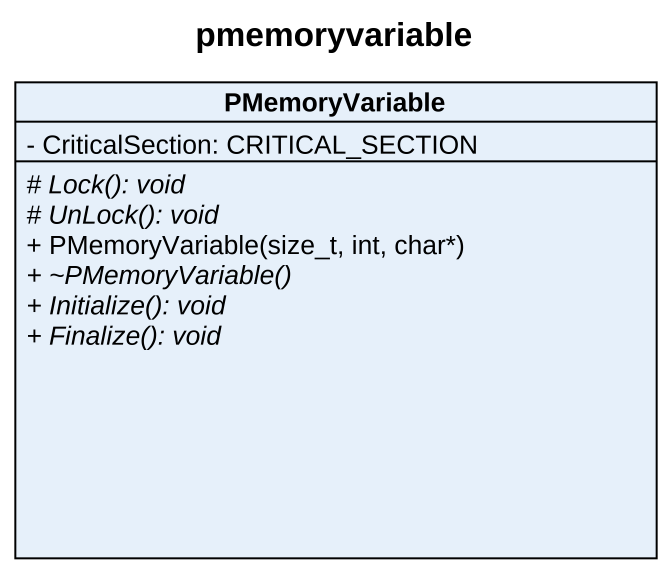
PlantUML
@startuml
title pmemoryvariable
hide circle
hide empty members
skinparam classAttributeIconSize 0
class PMemoryVariable {
  - CriticalSection: CRITICAL_SECTION
  {abstract} # Lock(): void
  {abstract} # UnLock(): void
  + PMemoryVariable(size_t, int, char*)
  {abstract} + ~PMemoryVariable()
  {abstract} + Initialize(): void
  {abstract} + Finalize(): void
}
@enduml
